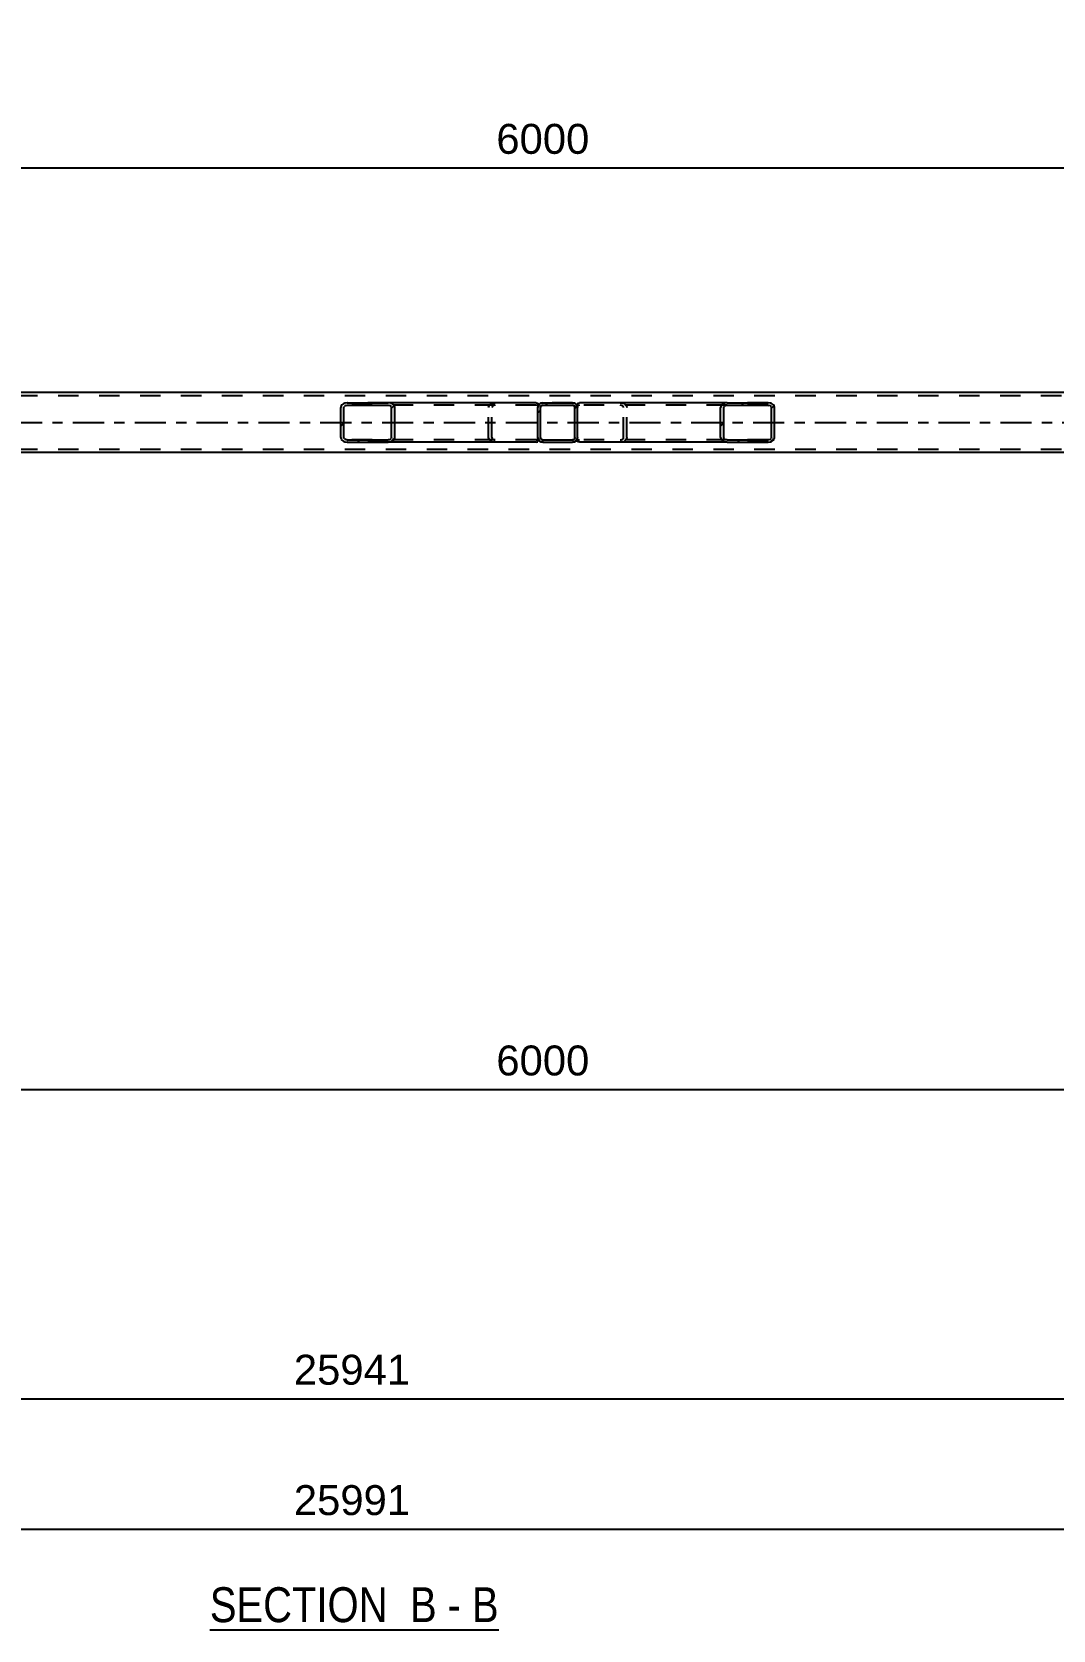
# Model space of a CAD drawing. Header units: millimetres. Extents: x -82 to 1107, y -546 to 295.
# Drawn here: x 299.7 to 397.4, y -328.1 to -175.1 of the extents above; entities that cross this region are included whole.
import ezdxf

# ---------------------------------------------------------------- set-up
doc = ezdxf.new("R2010")
doc.units = ezdxf.units.MM
doc.linetypes.add('DXK_LINE_DOT2', pattern=[3.9198, 1.9599, -1.9599])
doc.linetypes.add('DXK_LINE_DOT3', pattern=[5.9187, 2.979, -0.9799, 0.9799, -0.9799])
doc.styles.add('Arial', font='ARIAL.TTF', dxfattribs={"height": 0.2})
doc.styles.add('Arial Narrow', font='ARIALN.TTF', dxfattribs={"height": 0.2})

# ---------------------------------------------------------------- blocks, each defined once
blk = doc.blocks.new('Unknown-761553693-12 - 3885')
at = {"color": 6, "linetype": 'Continuous'}
blk.add_line((316.69, -328.1), (344.34, -328.1), dxfattribs=at)
at = {"color": 0, "linetype": 'Continuous'}
for points in [[(334.8, -327.35), (334.8, -323.85), (316.69, -323.85), (316.69, -327.35)], [(338.4, -327.35), (338.4, -323.85), (335.85, -323.85), (335.85, -327.35)], [(340.73, -327.35), (340.73, -323.85), (339.45, -323.85), (339.45, -327.35)], [(344.34, -327.35), (344.34, -323.85), (341.78, -323.85), (341.78, -327.35)]]:
    blk.add_wipeout(points, dxfattribs=at)
at = {"color": 7, "linetype": 'Continuous', "style": 'Arial Narrow'}
for s, p in [('SECTION ', (316.69, -327.35)), ('B', (335.85, -327.35)), ('B', (341.78, -327.35)), ('-', (339.45, -327.35))]:
    blk.add_text(s, height=3.34, dxfattribs=at).set_placement(p)
blk = doc.blocks.new('Part-761553693-3898 - 3885')
at = {"linetype": 'Continuous'}
h = blk.add_hatch(dxfattribs=at)
h.set_pattern_fill('', scale=0.7, style=0, pattern_type=0)
h.set_pattern_definition([(45, (370.363, -214.3821), (-1.57154, 1.57154), [])])
h.paths.add_polyline_path([(370.12, -214.42), (370.36, -214.38), (370.57, -214.28), (370.7, -214.13), (370.75, -213.96), (370.75, -211.1), (370.7, -210.93), (370.57, -210.78), (370.36, -210.68), (370.12, -210.65), (366.2, -210.65), (365.96, -210.68), (365.76, -210.78), (365.62, -210.93), (365.57, -211.1), (365.57, -213.96), (365.62, -214.13), (365.76, -214.28), (365.96, -214.38), (366.2, -214.42)])
h.paths.add_polyline_path([(366.08, -214.17), (365.98, -214.12), (365.91, -214.05), (365.89, -213.96), (365.89, -211.1), (365.91, -211.02), (365.98, -210.94), (366.08, -210.89), (366.2, -210.87), (370.12, -210.87), (370.24, -210.89), (370.34, -210.94), (370.41, -211.02), (370.44, -211.1), (370.44, -213.96), (370.41, -214.05), (370.34, -214.12), (370.24, -214.17), (370.12, -214.19), (366.2, -214.19)])
at = {"color": 2, "linetype": 'Continuous'}
for p, q in [((351.87, -210.67), (352.06, -210.65)), ((351.87, -210.67), (351.87, -211.1)), ((366.2, -210.65), (352.06, -210.65)), ((365.62, -210.93), (365.57, -211.1)), ((365.89, -211.1), (365.91, -211.02)), ((366.2, -210.65), (365.96, -210.68)), ((366.08, -210.89), (366.2, -210.87)), ((366.2, -210.65), (370.12, -210.65)), ((366.2, -210.87), (370.12, -210.87)), ((370.36, -210.68), (370.12, -210.65)), ((370.12, -210.87), (370.24, -210.89)), ((370.41, -211.02), (370.44, -211.1)), ((370.75, -211.1), (370.7, -210.93)), ((365.57, -213.96), (365.57, -211.1)), ((365.89, -213.96), (365.89, -211.1)), ((370.44, -213.96), (370.44, -211.1)), ((370.75, -213.96), (370.75, -211.1)), ((351.87, -214.28), (351.87, -213.96)), ((365.57, -213.96), (365.62, -214.13)), ((365.91, -214.05), (365.89, -213.96)), ((370.44, -213.96), (370.41, -214.05)), ((370.7, -214.13), (370.75, -213.96)), ((351.87, -214.38), (351.87, -214.28)), ((351.87, -214.39), (351.87, -214.38)), ((352.06, -214.42), (351.87, -214.39)), ((366.2, -214.42), (352.06, -214.42)), ((365.96, -214.38), (366.2, -214.42)), ((366.2, -214.19), (366.08, -214.17)), ((366.2, -214.19), (370.12, -214.19)), ((366.2, -214.42), (370.12, -214.42)), ((370.24, -214.17), (370.12, -214.19)), ((370.12, -214.42), (370.36, -214.38))]:
    blk.add_line(p, q, dxfattribs=at)
at = {"color": 7, "linetype": 'DXK_LINE_DOT2'}
for p, q in [((351.93, -210.89), (351.87, -210.92)), ((352.06, -210.87), (351.93, -210.89)), ((370.12, -210.87), (352.06, -210.87)), ((355.98, -210.65), (356.22, -210.68)), ((356.1, -210.89), (355.98, -210.87)), ((356.29, -211.1), (356.27, -211.02)), ((356.56, -210.93), (356.6, -211.1)), ((370.12, -210.65), (366.2, -210.65)), ((351.87, -214.13), (351.87, -211.1)), ((356.29, -213.96), (356.29, -211.1)), ((356.6, -213.96), (356.6, -211.1)), ((351.87, -214.14), (351.93, -214.17)), ((351.87, -214.28), (351.87, -214.14)), ((356.27, -214.05), (356.29, -213.96)), ((356.6, -213.96), (356.56, -214.13)), ((351.93, -214.17), (352.06, -214.19)), ((370.12, -214.19), (352.06, -214.19)), ((355.98, -214.19), (356.1, -214.17)), ((356.22, -214.38), (355.98, -214.42)), ((370.12, -214.42), (366.2, -214.42))]:
    blk.add_line(p, q, dxfattribs=at)
for centre, radius, start, end in [((356.03, -211.17), 0.286, 32.4104, 75.4453), ((356.07, -211.23), 0.573, 32.4104, 75.4453), ((356.03, -213.89), 0.286, 284.5547, 327.5896), ((356.07, -213.83), 0.573, 284.5547, 327.5896)]:
    blk.add_arc(centre, radius, start, end, dxfattribs=at)
at = {"color": 2, "linetype": 'Continuous'}
for centre, radius, start, end in [((366.1, -211.23), 0.573, 104.5547, 147.5896), ((366.15, -211.17), 0.286, 104.5547, 147.5896), ((370.17, -211.17), 0.286, 32.4104, 75.4453), ((370.22, -211.23), 0.573, 32.4104, 75.4453), ((366.1, -213.83), 0.573, 212.4104, 255.4453), ((366.15, -213.89), 0.286, 212.4104, 255.4453), ((370.17, -213.89), 0.286, 284.5547, 327.5896), ((370.22, -213.83), 0.573, 284.5547, 327.5896)]:
    blk.add_arc(centre, radius, start, end, dxfattribs=at)
blk = doc.blocks.new('Part-761553693-4056 - 3885')
at = {"linetype": 'Continuous'}
h = blk.add_hatch(dxfattribs=at)
h.set_pattern_fill('', scale=0.7, style=0, pattern_type=0)
h.set_pattern_definition([(45, (351.5891, -214.3821), (-1.5715, 1.5715), [])])
h.paths.add_polyline_path([(351.41, -214.42), (351.59, -214.38), (351.74, -214.28), (351.84, -214.13), (351.87, -213.96), (351.87, -211.1), (351.84, -210.93), (351.74, -210.78), (351.59, -210.68), (351.41, -210.65), (348.56, -210.65), (348.38, -210.68), (348.23, -210.78), (348.13, -210.93), (348.1, -211.1), (348.1, -213.96), (348.13, -214.13), (348.23, -214.28), (348.38, -214.38), (348.56, -214.42)])
h.paths.add_polyline_path([(348.47, -214.17), (348.4, -214.12), (348.35, -214.05), (348.33, -213.96), (348.33, -211.1), (348.35, -211.02), (348.4, -210.94), (348.47, -210.89), (348.56, -210.87), (351.41, -210.87), (351.5, -210.89), (351.58, -210.94), (351.63, -211.02), (351.64, -211.1), (351.64, -213.96), (351.63, -214.05), (351.58, -214.12), (351.5, -214.17), (351.41, -214.19), (348.56, -214.19)])
at = {"color": 7, "linetype": 'DXK_LINE_DOT2'}
for p, q in [((348.1, -211.1), (348.13, -210.93)), ((348.35, -211.02), (348.33, -211.1)), ((348.38, -210.68), (348.56, -210.65)), ((348.56, -210.87), (348.47, -210.89)), ((351.41, -210.65), (348.56, -210.65)), ((348.56, -210.87), (351.41, -210.87)), ((351.41, -210.65), (351.41, -210.65)), ((351.41, -210.65), (351.59, -210.68)), ((351.5, -210.89), (351.41, -210.87)), ((351.64, -211.1), (351.63, -211.02)), ((351.84, -210.93), (351.87, -211.1)), ((348.1, -213.96), (348.1, -211.1)), ((348.33, -213.96), (348.33, -211.1)), ((351.64, -213.96), (351.64, -211.1)), ((351.87, -213.96), (351.87, -211.1)), ((348.13, -214.13), (348.1, -213.96)), ((348.33, -213.96), (348.35, -214.05)), ((351.63, -214.05), (351.64, -213.96)), ((351.87, -213.96), (351.84, -214.13)), ((348.56, -214.42), (348.38, -214.38)), ((348.47, -214.17), (348.56, -214.19)), ((348.56, -214.19), (351.41, -214.19)), ((348.56, -214.42), (351.41, -214.42)), ((351.41, -214.19), (351.5, -214.17)), ((351.59, -214.38), (351.41, -214.42))]:
    blk.add_line(p, q, dxfattribs=at)
at = {"color": 2, "linetype": 'Continuous'}
for p, q in [((348.13, -210.93), (348.1, -211.1)), ((348.33, -211.1), (348.35, -211.02)), ((348.56, -210.65), (348.38, -210.68)), ((348.47, -210.89), (348.56, -210.87)), ((348.56, -210.65), (348.56, -210.65)), ((348.56, -210.65), (351.41, -210.65)), ((348.56, -210.87), (348.56, -210.87)), ((348.56, -210.87), (351.41, -210.87)), ((351.41, -210.65), (351.41, -210.65)), ((351.59, -210.68), (351.41, -210.65)), ((351.41, -210.87), (351.41, -210.87)), ((351.41, -210.87), (351.5, -210.89)), ((351.63, -211.02), (351.64, -211.1)), ((351.87, -211.1), (351.84, -210.93)), ((348.1, -211.1), (348.1, -211.1)), ((348.1, -213.96), (348.1, -211.1)), ((348.33, -211.1), (348.33, -211.1)), ((348.33, -213.96), (348.33, -211.1)), ((351.64, -211.1), (351.64, -211.1)), ((351.64, -213.96), (351.64, -211.1)), ((351.87, -211.1), (351.87, -211.1)), ((351.87, -213.96), (351.87, -211.1)), ((348.1, -213.96), (348.1, -213.96)), ((348.1, -213.96), (348.13, -214.13)), ((348.33, -213.96), (348.33, -213.96)), ((348.35, -214.05), (348.33, -213.96)), ((351.64, -213.96), (351.63, -214.05)), ((351.64, -213.96), (351.64, -213.96)), ((351.84, -214.13), (351.87, -213.96)), ((351.87, -213.96), (351.87, -213.96)), ((348.38, -214.38), (348.56, -214.42)), ((348.56, -214.19), (348.47, -214.17)), ((348.56, -214.19), (348.56, -214.19)), ((348.56, -214.19), (351.41, -214.19)), ((348.56, -214.42), (348.56, -214.42)), ((348.56, -214.42), (351.41, -214.42)), ((351.5, -214.17), (351.41, -214.19)), ((351.41, -214.19), (351.41, -214.19)), ((351.41, -214.42), (351.59, -214.38)), ((351.41, -214.42), (351.41, -214.42))]:
    blk.add_line(p, q, dxfattribs=at)
at = {"color": 7, "linetype": 'DXK_LINE_DOT2'}
for centre, radius, start, end in [((348.56, -211.1), 0.457, 112.5, 157.5), ((348.56, -211.1), 0.229, 112.5, 157.5), ((351.41, -211.1), 0.229, 22.5, 67.5), ((351.41, -211.1), 0.457, 22.5, 67.5), ((348.56, -213.96), 0.457, 202.5, 247.5), ((348.56, -213.96), 0.229, 202.5, 247.5), ((351.41, -213.96), 0.229, 292.5, 337.5), ((351.41, -213.96), 0.457, 292.5, 337.5)]:
    blk.add_arc(centre, radius, start, end, dxfattribs=at)
at = {"color": 2, "linetype": 'Continuous'}
for centre, radius, start, end in [((348.56, -211.1), 0.457, 112.5, 157.5), ((348.56, -211.1), 0.229, 112.5, 157.5), ((351.41, -211.1), 0.229, 22.5, 67.5), ((351.41, -211.1), 0.457, 22.5, 67.5), ((348.56, -213.96), 0.457, 202.5, 247.5), ((348.56, -213.96), 0.229, 202.5, 247.5), ((351.41, -213.96), 0.229, 292.5, 337.5), ((351.41, -213.96), 0.457, 292.5, 337.5)]:
    blk.add_arc(centre, radius, start, end, dxfattribs=at)
blk = doc.blocks.new('Part-761553693-4023 - 3885')
at = {"color": 2, "linetype": 'Continuous'}
for p, q in [((664.75, -209.67), (-4.19, -209.67)), ((434.27, -215.39), (265.7, -215.39))]:
    blk.add_line(p, q, dxfattribs=at)
at = {"color": 7, "linetype": 'DXK_LINE_DOT2'}
for p, q in [((664.75, -209.96), (-4.19, -209.96)), ((664.75, -215.1), (-4.19, -215.1))]:
    blk.add_line(p, q, dxfattribs=at)
at = {"color": 7, "linetype": 'DXK_LINE_DOT3'}
blk.add_line((-4.19, -212.53), (664.75, -212.53), dxfattribs=at)
blk = doc.blocks.new('Part-761553693-4068 - 3885')
at = {"linetype": 'Continuous'}
h = blk.add_hatch(dxfattribs=at)
h.set_pattern_fill('', scale=0.7, style=0, pattern_type=0)
h.set_pattern_definition([(45, (334.0106, -214.3821), (-1.57154, 1.57154), [])])
h.paths.add_polyline_path([(333.77, -214.42), (334.01, -214.38), (334.21, -214.28), (334.35, -214.13), (334.4, -213.96), (334.4, -211.1), (334.35, -210.93), (334.21, -210.78), (334.01, -210.68), (333.77, -210.65), (329.85, -210.65), (329.61, -210.68), (329.4, -210.78), (329.27, -210.93), (329.22, -211.1), (329.22, -213.96), (329.27, -214.13), (329.4, -214.28), (329.61, -214.38), (329.85, -214.42)])
h.paths.add_polyline_path([(329.73, -214.17), (329.63, -214.12), (329.56, -214.05), (329.53, -213.96), (329.53, -211.1), (329.56, -211.02), (329.63, -210.94), (329.73, -210.89), (329.85, -210.87), (333.77, -210.87), (333.89, -210.89), (333.99, -210.94), (334.06, -211.02), (334.08, -211.1), (334.08, -213.96), (334.06, -214.05), (333.99, -214.12), (333.89, -214.17), (333.77, -214.19), (329.85, -214.19)])
at = {"color": 2, "linetype": 'Continuous'}
for p, q in [((329.27, -210.93), (329.22, -211.1)), ((329.53, -211.1), (329.56, -211.02)), ((329.85, -210.65), (329.61, -210.68)), ((329.73, -210.89), (329.85, -210.87)), ((329.85, -210.65), (333.77, -210.65)), ((329.85, -210.87), (333.77, -210.87)), ((347.92, -210.65), (333.77, -210.65)), ((334.01, -210.68), (333.77, -210.65)), ((333.77, -210.87), (333.89, -210.89)), ((334.06, -211.02), (334.08, -211.1)), ((334.4, -211.1), (334.35, -210.93)), ((347.92, -210.65), (348.1, -210.67)), ((348.1, -210.67), (348.1, -210.68)), ((348.1, -210.68), (348.1, -210.78)), ((348.1, -210.78), (348.1, -211.1)), ((329.22, -213.96), (329.22, -211.1)), ((329.53, -213.96), (329.53, -211.1)), ((334.08, -213.96), (334.08, -211.1)), ((334.4, -213.96), (334.4, -211.1)), ((329.22, -213.96), (329.27, -214.13)), ((329.56, -214.05), (329.53, -213.96)), ((334.08, -213.96), (334.06, -214.05)), ((334.35, -214.13), (334.4, -213.96)), ((348.1, -214.39), (348.1, -213.96)), ((329.61, -214.38), (329.85, -214.42)), ((329.85, -214.19), (329.73, -214.17)), ((329.85, -214.19), (333.77, -214.19)), ((329.85, -214.42), (333.77, -214.42)), ((333.89, -214.17), (333.77, -214.19)), ((333.77, -214.42), (334.01, -214.38)), ((347.92, -214.42), (333.77, -214.42)), ((347.92, -214.42), (348.1, -214.39))]:
    blk.add_line(p, q, dxfattribs=at)
at = {"color": 7, "linetype": 'DXK_LINE_DOT2'}
for p, q in [((333.77, -210.65), (329.85, -210.65)), ((347.92, -210.87), (329.85, -210.87)), ((343.37, -211.1), (343.41, -210.93)), ((343.7, -211.02), (343.68, -211.1)), ((343.75, -210.68), (343.99, -210.65)), ((343.99, -210.87), (343.87, -210.89)), ((348.04, -210.89), (347.92, -210.87)), ((348.1, -210.92), (348.04, -210.89)), ((348.1, -210.78), (348.1, -210.92)), ((348.1, -213.96), (348.1, -210.93)), ((343.37, -213.96), (343.37, -211.1)), ((343.68, -213.96), (343.68, -211.1)), ((343.41, -214.13), (343.37, -213.96)), ((343.68, -213.96), (343.7, -214.05)), ((348.04, -214.17), (348.1, -214.14)), ((347.92, -214.19), (329.85, -214.19)), ((333.77, -214.42), (329.85, -214.42)), ((343.99, -214.42), (343.75, -214.38)), ((343.87, -214.17), (343.99, -214.19)), ((347.92, -214.19), (348.04, -214.17))]:
    blk.add_line(p, q, dxfattribs=at)
at = {"color": 2, "linetype": 'Continuous'}
for centre, radius, start, end in [((329.75, -211.23), 0.573, 104.5547, 147.5895), ((329.8, -211.17), 0.286, 104.5547, 147.5895), ((333.82, -211.17), 0.286, 32.4105, 75.4453), ((333.87, -211.23), 0.573, 32.4105, 75.4453), ((329.75, -213.83), 0.573, 212.4105, 255.4453), ((329.8, -213.89), 0.286, 212.4105, 255.4453), ((333.82, -213.89), 0.286, 284.5547, 327.5895), ((333.87, -213.83), 0.573, 284.5547, 327.5895)]:
    blk.add_arc(centre, radius, start, end, dxfattribs=at)
at = {"color": 7, "linetype": 'DXK_LINE_DOT2'}
for centre, radius, start, end in [((343.9, -211.23), 0.573, 104.5547, 147.5896), ((343.95, -211.17), 0.286, 104.5547, 147.5896), ((343.9, -213.83), 0.573, 212.4104, 255.4453), ((343.95, -213.89), 0.286, 212.4104, 255.4453)]:
    blk.add_arc(centre, radius, start, end, dxfattribs=at)
blk = doc.blocks.new('StraightDimension-761553693-29718 - 3885')
at = {"color": 7, "linetype": 'Continuous'}
for p, q in [((262.84, -216.39), (262.84, -288.79)), ((434.27, -216.39), (434.27, -288.79)), ((264.34, -275.77), (261.34, -276.97)), ((262.84, -276.37), (434.27, -276.37)), ((432.77, -276.97), (435.77, -275.77))]:
    blk.add_line(p, q, dxfattribs=at)
at = {"color": 0}
blk.add_wipeout([(353.6, -275.62), (353.6, -271.42), (343.51, -271.42), (343.51, -275.62)], dxfattribs=at)
at = {"color": 0, "linetype": 'Continuous'}
blk.add_wipeout([(433.67, -277.07), (429.47, -277.07), (429.47, -289.39), (433.67, -289.39)], dxfattribs=at)
at = {"color": 3, "style": 'Arial'}
blk.add_text('6000', height=2.865, dxfattribs=at).set_placement((344.11, -275.02))
at = {"color": 3, "linetype": 'Continuous', "style": 'Arial'}
blk.add_text('17166', height=2.865, rotation=90.0002, dxfattribs=at).set_placement((433.07, -288.79))
blk = doc.blocks.new('StraightDimension-761553693-29407 - 3885')
at = {"color": 7, "linetype": 'Continuous'}
for p, q in [((262.84, -208.67), (262.84, -175.75)), ((434.27, -208.67), (434.27, -175.75)), ((264.34, -187.56), (261.34, -188.76)), ((432.77, -188.76), (435.77, -187.56)), ((262.84, -188.16), (434.27, -188.16))]:
    blk.add_line(p, q, dxfattribs=at)
at = {"color": 0, "linetype": 'Continuous'}
blk.add_wipeout([(433.67, -175.15), (429.47, -175.15), (429.47, -187.46), (433.67, -187.46)], dxfattribs=at)
at = {"color": 0}
blk.add_wipeout([(353.6, -187.41), (353.6, -183.21), (343.51, -183.21), (343.51, -187.41)], dxfattribs=at)
at = {"color": 3, "linetype": 'Continuous', "style": 'Arial'}
blk.add_text('17166', height=2.865, rotation=90.0002, dxfattribs=at).set_placement((433.07, -186.86))
at = {"color": 3, "style": 'Arial'}
blk.add_text('6000', height=2.865, dxfattribs=at).set_placement((344.11, -186.81))
blk = doc.blocks.new('StraightDimension-761553693-29937 - 3885')
at = {"color": 7, "linetype": 'Continuous'}
blk.add_line((-17.14, -305.97), (677.71, -305.97), dxfattribs=at)
at = {"color": 0}
blk.add_wipeout([(336.44, -305.22), (336.44, -301.02), (324.13, -301.02), (324.13, -305.22)], dxfattribs=at)
at = {"color": 3, "style": 'Arial'}
blk.add_text('25941', height=2.865, dxfattribs=at).set_placement((324.73, -304.62))
blk = doc.blocks.new('StraightDimension-761553693-29992 - 3885')
at = {"color": 7, "linetype": 'Continuous'}
blk.add_line((-17.86, -318.45), (678.43, -318.45), dxfattribs=at)
at = {"color": 0}
blk.add_wipeout([(336.44, -317.7), (336.44, -313.5), (324.13, -313.5), (324.13, -317.7)], dxfattribs=at)
at = {"color": 3, "style": 'Arial'}
blk.add_text('25991', height=2.865, dxfattribs=at).set_placement((324.73, -317.1))

msp = doc.modelspace()

# ---------------------------------------------------------------- block references
for name in ['StraightDimension-761553693-29407 - 3885', 'Part-761553693-4023 - 3885', 'Part-761553693-4068 - 3885', 'Part-761553693-4056 - 3885', 'Part-761553693-3898 - 3885', 'StraightDimension-761553693-29718 - 3885', 'Unknown-761553693-12 - 3885']:
    msp.add_blockref(name, (0, 0))

# ---------------------------------------------------------------- next in the draw order: block references
msp.add_blockref('StraightDimension-761553693-29937 - 3885', (0, 0))

# ---------------------------------------------------------------- next in the draw order: block references
msp.add_blockref('StraightDimension-761553693-29992 - 3885', (0, 0))

doc.saveas('drawing.dxf')
